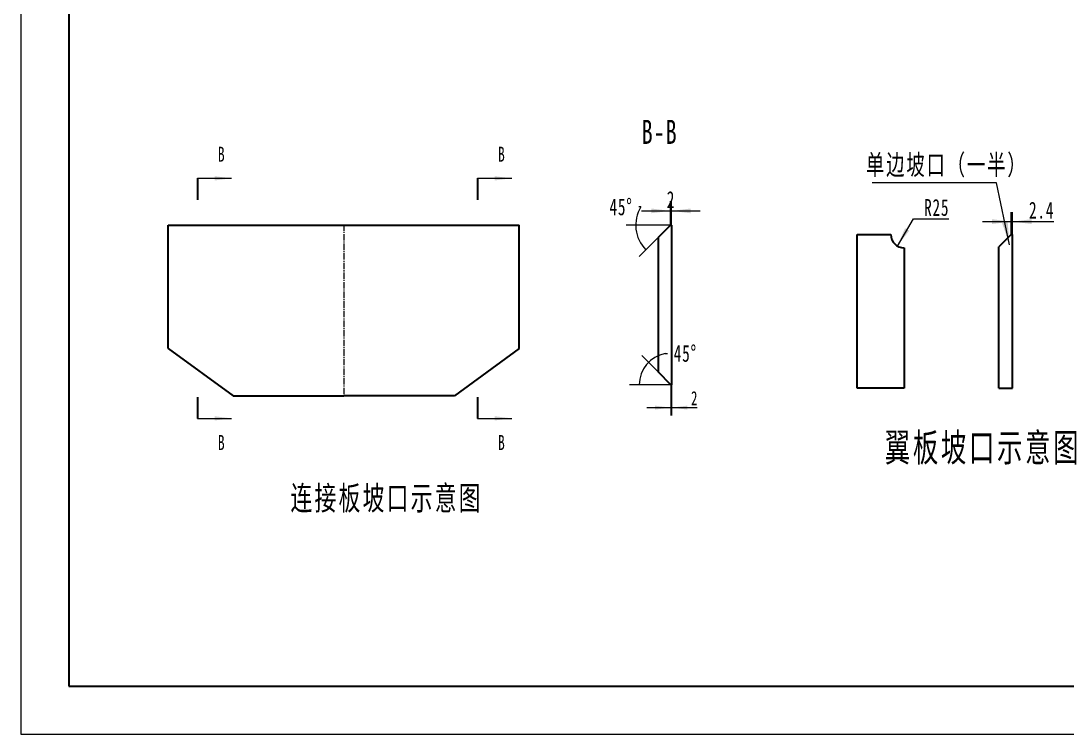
# Model space of a CAD drawing. Header units: millimetres. Extents: x 0 to 3780, y 0 to 2673.
# Drawn here: x 0 to 1960, y 0 to 1336 of the extents above; entities that cross this region are included whole.
import ezdxf

# ---------------------------------------------------------------- set-up
doc = ezdxf.new("R2010")
doc.units = ezdxf.units.MM
doc.linetypes.add('点画线', pattern=[18, 12, -2, 2, -2])
doc.layers.get('0').update_dxf_attribs({"lineweight": 35})
for name, color, linetype, lineweight in [('中心线层', 1, '点画线', 18), ('尺寸线层', 3, 'Continuous', 18), ('粗实线层', 7, 'Continuous', 35), ('细实线层', 7, 'Continuous', 18)]:
    doc.layers.add(name, color=color, linetype=linetype, lineweight=lineweight)
doc.styles.add('标准', font='', dxfattribs={"width": 0.667})
doc.styles.get('标准').set_extended_font_data('宋体')
doc.dimstyles.new('标准', dxfattribs={"dimtxt": 3.5, "dimasz": 4, "dimexe": 2, "dimexo": 0, "dimtad": 1, "dimdsep": 46, "dimtxsty": '标准', "dimblk": '_CAXARROW', "dimcen": 0, "dimdle": 6, "dimazin": 2, "dimtfac": 0.707107, "dimtdec": 3, "dimtmove": 2, "dimatfit": 3, "dimfxl": 1, "dimfrac": 2, "dimtolj": 1, "dimtzin": 0, "dimarcsym": 1})

# ---------------------------------------------------------------- blocks, each defined once
blk = doc.blocks.new('*X2')
at = {"layer": '粗实线层'}
for p, q in [((-200, 138.5), (-200, -138.5)), ((-200, -138.5), (200, -138.5))]:
    blk.add_line(p, q, dxfattribs=at)
at = {"layer": '细实线层'}
for p, q in [((-210, 148.5), (-210, -148.5)), ((-210, -148.5), (210, -148.5))]:
    blk.add_line(p, q, dxfattribs=at)
blk = doc.blocks.new('*X4')
at = {"layer": '尺寸线层', "linetype": 'Continuous'}
for points in [[(1217.6, 611.8), (1187.6, 615.6), (1187.6, 608.1)], [(1218.6, 611.8), (1248.6, 615.6), (1248.6, 608.1)]]:
    blk.add_hatch(color=0, dxfattribs=at).paths.add_polyline_path(points, flags=0)
at = {"layer": '尺寸线层', "color": 0, "linetype": 'Continuous'}
for p, q in [((1217.6, 654.7), (1217.6, 596.8)), ((1218.6, 654.7), (1218.6, 596.8)), ((1172.6, 611.8), (1266.7, 611.8))]:
    blk.add_line(p, q, dxfattribs=at)
at = {"layer": '尺寸线层', "color": 0, "insert": (1261.8, 629.5), "char_height": 26.25, "width": 52.5, "attachment_point": 5, "line_spacing_factor": 1.15057, "style": '标准'}
blk.add_mtext('\\T1.1;2', dxfattribs=at)
blk = doc.blocks.new('_CAXARROW')
blk.add_hatch(color=0).paths.add_polyline_path([(0, 0), (-1, 0.125), (-1, -0.125)], flags=0)
blk = doc.blocks.new('*X5')
at = {"layer": '尺寸线层'}
for points in [[(64, 449.8), (32, 453.8), (32, 445.8)], [(64, 0), (32, 4), (32, -4)]]:
    blk.add_hatch(color=0, dxfattribs=at).paths.add_polyline_path(points, flags=0)
at = {"layer": '尺寸线层', "color": 0, "linetype": 'Continuous', "lineweight": 35}
for p, q in [((0, 449.8), (0, 409.8)), ((0, 40), (0, 0))]:
    blk.add_line(p, q, dxfattribs=at)
at = {"layer": '尺寸线层', "color": 0}
for p, q in [((0, 449.8), (64, 449.8)), ((0, 0), (64, 0))]:
    blk.add_line(p, q, dxfattribs=at)
at = {"layer": '尺寸线层', "color": 0, "char_height": 28, "width": 56, "attachment_point": 5, "line_spacing_factor": 1.15057, "style": '标准'}
for insert in [(45.3, 495), (45.3, -45.3)]:
    blk.add_mtext('\\T1.1;B', dxfattribs=dict(at, insert=insert))
blk = doc.blocks.new('*X6')
at = {"layer": '尺寸线层'}
for points in [[(64, 449.8), (32, 453.8), (32, 445.8)], [(64, 0), (32, 4), (32, -4)]]:
    blk.add_hatch(color=0, dxfattribs=at).paths.add_polyline_path(points, flags=0)
at = {"layer": '尺寸线层', "color": 0, "linetype": 'Continuous', "lineweight": 35}
for p, q in [((0, 449.8), (0, 409.8)), ((0, 40), (0, 0))]:
    blk.add_line(p, q, dxfattribs=at)
at = {"layer": '尺寸线层', "color": 0}
for p, q in [((0, 449.8), (64, 449.8)), ((0, 0), (64, 0))]:
    blk.add_line(p, q, dxfattribs=at)
at = {"layer": '尺寸线层', "color": 0, "char_height": 28, "width": 56, "attachment_point": 5, "line_spacing_factor": 1.15057, "style": '标准'}
for insert in [(45.3, 495), (45.3, -45.3)]:
    blk.add_mtext('\\T1.1;B', dxfattribs=dict(at, insert=insert))
blk = doc.blocks.new('*X7')
at = {"layer": '尺寸线层', "color": 0, "linetype": 'Continuous'}
for p, q in [((1193.7, 678.7), (1162.9, 709.5)), ((1207.1, 713.2), (1211.1, 713.2)), ((1217.6, 654.7), (1140.2, 654.7))]:
    blk.add_line(p, q, dxfattribs=at)
blk.add_arc((1217.6, 654.7), 59.4, 100.2774, 180, dxfattribs=at)
at = {"layer": '尺寸线层', "color": 0, "insert": (1244.4, 713.2), "char_height": 31.5, "width": 85.826, "attachment_point": 5, "line_spacing_factor": 1.15057, "style": '标准'}
blk.add_mtext('\\T1.1;45%%D', dxfattribs=at)
blk = doc.blocks.new('*X22')
at = {"layer": '尺寸线层', "linetype": 'Continuous'}
for points in [[(1216.6, 980.5), (1180.6, 985), (1180.6, 976)], [(1218.6, 980.5), (1254.6, 985), (1254.6, 976)]]:
    blk.add_hatch(color=0, dxfattribs=at).paths.add_polyline_path(points, flags=0)
at = {"layer": '尺寸线层', "color": 0, "linetype": 'Continuous'}
for p, q in [((1162.6, 980.5), (1272.6, 980.5)), ((1216.6, 953.6), (1216.6, 998.5)), ((1218.6, 953.6), (1218.6, 998.5))]:
    blk.add_line(p, q, dxfattribs=at)
at = {"layer": '尺寸线层', "color": 0, "insert": (1217.6, 1001.7), "char_height": 31.5, "width": 63, "attachment_point": 5, "line_spacing_factor": 1.15057, "style": '标准'}
blk.add_mtext('\\T1.1;2', dxfattribs=at)
blk = doc.blocks.new('*X23')
at = {"layer": '尺寸线层', "color": 0, "linetype": 'Continuous'}
for p, q in [((1161.4, 987.8), (1157.4, 987.8)), ((1216.6, 953.6), (1133.6, 953.6)), ((1193.7, 930.7), (1158, 894.9))]:
    blk.add_line(p, q, dxfattribs=at)
blk.add_arc((1216.6, 953.6), 65, 148.2714, 225, dxfattribs=at)
at = {"layer": '尺寸线层', "color": 0, "insert": (1124, 987.8), "char_height": 31.5, "width": 85.826, "attachment_point": 5, "line_spacing_factor": 1.15057, "style": '标准'}
blk.add_mtext('\\T1.1;45%%D', dxfattribs=at)
blk = doc.blocks.new('*X36')
at = {"layer": '尺寸线层', "linetype": 'Continuous'}
blk.add_hatch(color=0, dxfattribs=at).paths.add_polyline_path([(117.8, -116.2), (103.7, -75), (114.2, -72.8)], flags=0)
at = {"layer": '尺寸线层', "color": 0}
blk.add_line((93.5, 0), (-139.5, 0), dxfattribs=at)
at = {"layer": '尺寸线层', "color": 0, "linetype": 'Continuous'}
blk.add_line((117.8, -116.2), (93.5, 0), dxfattribs=at)
at = {"layer": '尺寸线层', "color": 0, "insert": (0, 31.7), "char_height": 37.8, "width": 557.945, "attachment_point": 5, "line_spacing_factor": 1.15057, "style": '标准'}
blk.add_mtext('\\T1.1;单边坡口（一半）', dxfattribs=at)
blk = doc.blocks.new('*X38')
at = {"layer": '尺寸线层', "linetype": 'Continuous'}
for points in [[(1855, 960.4), (1819, 964.9), (1819, 955.9)], [(1857.4, 960.4), (1893.4, 964.9), (1893.4, 955.9)]]:
    blk.add_hatch(color=0, dxfattribs=at).paths.add_polyline_path(points, flags=0)
at = {"layer": '尺寸线层', "color": 0, "linetype": 'Continuous'}
for p, q in [((1801, 960.4), (1934.7, 960.4)), ((1855, 936.1), (1855, 978.4)), ((1857.4, 936.1), (1857.4, 978.4))]:
    blk.add_line(p, q, dxfattribs=at)
at = {"layer": '尺寸线层', "color": 0, "insert": (1911.9, 981.6), "char_height": 31.5, "width": 90.991, "attachment_point": 5, "line_spacing_factor": 1.15057, "style": '标准'}
blk.add_mtext('\\T1.1;2.4', dxfattribs=at)
blk = doc.blocks.new('*X40')
at = {"layer": '尺寸线层', "linetype": 'Continuous'}
blk.add_hatch(color=0, dxfattribs=at).paths.add_polyline_path([(1641.7, 914.6), (1656.1, 947.9), (1663.9, 943.3)], flags=0)
at = {"layer": '尺寸线层', "color": 0, "linetype": 'Continuous'}
for p, q in [((1641.7, 914.6), (1671.8, 965.5)), ((1671.8, 965.5), (1738.1, 965.5))]:
    blk.add_line(p, q, dxfattribs=at)
at = {"layer": '尺寸线层', "color": 0, "linetype": 'Continuous', "insert": (1715.4, 986.7), "char_height": 31.5, "width": 90.521, "attachment_point": 5, "line_spacing_factor": 1.15057, "style": '标准'}
blk.add_mtext('\\T1.1;R25', dxfattribs=at)

msp = doc.modelspace()

# ---------------------------------------------------------------- linework, layer by layer
for p, q in [((276.108, 722.317), (276.108, 953.618)), ((276.108, 953.618), (933.28, 953.618)), ((933.28, 722.317), (933.28, 953.618)), ((1216.65, 953.618), (1218.65, 953.618)), ((1218.65, 953.618), (1218.65, 654.739)), ((1193.694, 930.662), (1193.694, 678.695)), ((1566.4, 648.138), (1566.4, 936.138)), ((1566.4, 936.138), (1629.4, 936.138)), ((1857.418, 648.138), (1857.418, 936.138)), ((1654.4, 911.138), (1654.4, 648.138)), ((1832.018, 648.138), (1832.018, 913.138)), ((276.108, 722.317), (397.489, 634.189)), ((933.28, 722.317), (811.899, 634.189)), ((1217.65, 654.739), (1218.65, 654.739)), ((1217.65, 654.739), (1218.65, 654.739)), ((1654.4, 648.138), (1566.4, 648.138)), ((1832.018, 648.138), (1857.418, 648.138)), ((397.489, 634.189), (604.694, 634.189)), ((811.899, 634.189), (604.694, 634.189))]:
    msp.add_line(p, q)
at = {"layer": '中心线层'}
msp.add_line((604.694, 955.118), (604.694, 632.689), dxfattribs=at)
at = {"layer": '粗实线层'}
for p, q in [((1216.65, 953.618), (1193.694, 930.662)), ((1855.018, 936.138), (1832.018, 913.138)), ((1857.418, 936.138), (1855.018, 936.138)), ((1217.65, 654.739), (1193.694, 678.695))]:
    msp.add_line(p, q, dxfattribs=at)
msp.add_arc((1654.4, 936.138), 25, 180, 270, dxfattribs=at)

# ---------------------------------------------------------------- block references
at = {"layer": '尺寸线层'}
for name, p in [('*X6', (330.609, 591.704)), ('*X5', (855.321, 591.704)), ('*X36', (1734.19, 1032.772))]:
    msp.add_blockref(name, p, dxfattribs=at)
at = {"layer": '粗实线层', "color": 7, "xscale": 8.999999999999996, "yscale": 8.999999999999998, "zscale": 9}
msp.add_blockref('*X2', (1890, 1336.5), dxfattribs=at)

# ---------------------------------------------------------------- texts
at = {"layer": '尺寸线层', "line_spacing_factor": 1.15057, "style": '标准'}
for s, insert, char_height, width, attachment_point in [('\\T1.1;B-B ', (1196.64, 1151.094), 45, 102.01746, 2), ('\\T1.1;翼板坡口示意图', (1618.158, 563.327), 52.5, 1080.05865, 1), ('\\T1.1;连接板坡口示意图', (504.88, 464.908), 45, 1197.20735, 1)]:
    msp.add_mtext(s, dxfattribs=dict(at, insert=insert, char_height=char_height, width=width, attachment_point=attachment_point))

# ---------------------------------------------------------------- dimensions: what is measured, and where the dimension line sits
at = {"layer": '尺寸线层'}
dim = msp.add_linear_dim(base=(1218.65, 980.519), p1=(1216.65, 953.618), p2=(1218.65, 953.618), dimstyle='标准', override={"dimsah": 1, "dimtfill": 1, "dimtzin": 0}, dxfattribs=at)
dim.commit()
dim.dimension.update_dxf_attribs({"geometry": '*X22', "text_midpoint": (1217.65, 1001.718)})
for base, line1, line2, picture, middle in [((1156.589, 928.74), ((1216.65, 953.618), (1193.694, 930.662)), ((1216.65, 953.618), (1218.65, 953.618)), '*X23', (1123.975, 987.806)), ((1162.768, 677.472), ((1217.65, 654.739), (1193.694, 678.695)), ((1217.65, 654.739), (1218.65, 654.739)), '*X7', (1244.433, 713.19))]:
    dim = msp.add_angular_dim_2l(base=base, line1=line1, line2=line2, dimstyle='标准', override={"dimtad": 0, "dimtih": 1, "dimtoh": 1, "dimsah": 1, "dimtfill": 1, "dimtzin": 0}, dxfattribs=at)
    dim.commit()
    dim.dimension.update_dxf_attribs({"geometry": picture, "text_midpoint": middle})
dim = msp.add_radius_dim(center=(1654.4, 936.138), mpoint=(1641.663, 914.626), dimstyle='标准', override={"dimtih": 1, "dimtoh": 1, "dimpost": 'R<>', "dimsah": 1, "dimtfill": 1, "dimtzin": 0}, dxfattribs=at)
dim.commit()
dim.dimension.update_dxf_attribs({"geometry": '*X40', "text_midpoint": (1715.427, 984.328)})
dim = msp.add_linear_dim(base=(1857.418, 960.366), p1=(1855.018, 936.138), p2=(1857.418, 936.138), dimstyle='标准', override={"dimsah": 1, "dimtfill": 1, "dimtzin": 0}, dxfattribs=at)
dim.commit()
dim.dimension.update_dxf_attribs({"geometry": '*X38', "text_midpoint": (1911.928, 981.565), "dimtype": 160})
dim = msp.add_linear_dim(base=(1218.63, 611.807), p1=(1217.63, 654.739), p2=(1218.63, 654.739), text='2', dimstyle='标准', override={"dimscale": 0.5, "dimsah": 1, "dimtfac": 1, "dimtfill": 1, "dimtzin": 0}, dxfattribs=at)
dim.commit()
dim.dimension.update_dxf_attribs({"geometry": '*X4', "text_midpoint": (1261.83, 629.473), "dimtype": 160})

doc.saveas('drawing.dxf')
